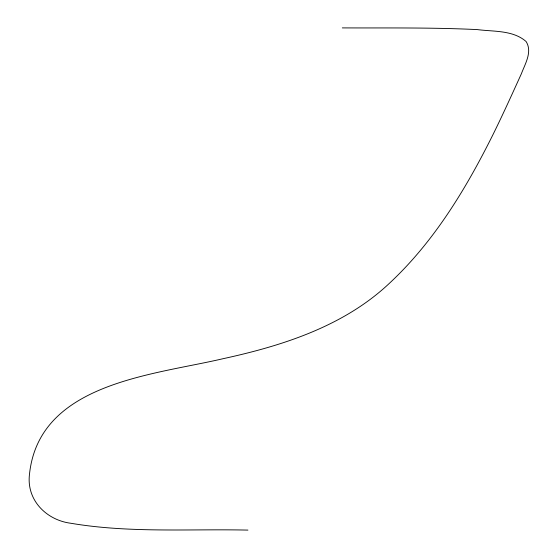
<?xml version="1.0" encoding="UTF-8"?>
<svg xmlns="http://www.w3.org/2000/svg" width="558" height="558" viewBox="0 0 558 558"><rect width="100%" height="100%" fill="white"/><g stroke="black" fill="none" stroke-linecap="round" stroke-linejoin="round"><path stroke-width="0.84" d="M342.305 27.9C387.336 28.088 432.401 27.412 477.39 29.602C493.635 31.736 512.942 30.013 526.082 41.508C532.639 51.81 525.064 63.891 521.353 73.816C512.181 94.016 503.03 114.23 493.223 134.129C466.195 188.458 434.201 241.572 389.463 283.248C343.916 326.221 282.564 345.793 222.649 358.794C151.992 375.353 37.03 383.13 29.246 476.776C27.586 501.509 47.339 520.286 70.901 523.271C129.31 533.162 188.981 528.824 247.933 530.1"/></g></svg>
